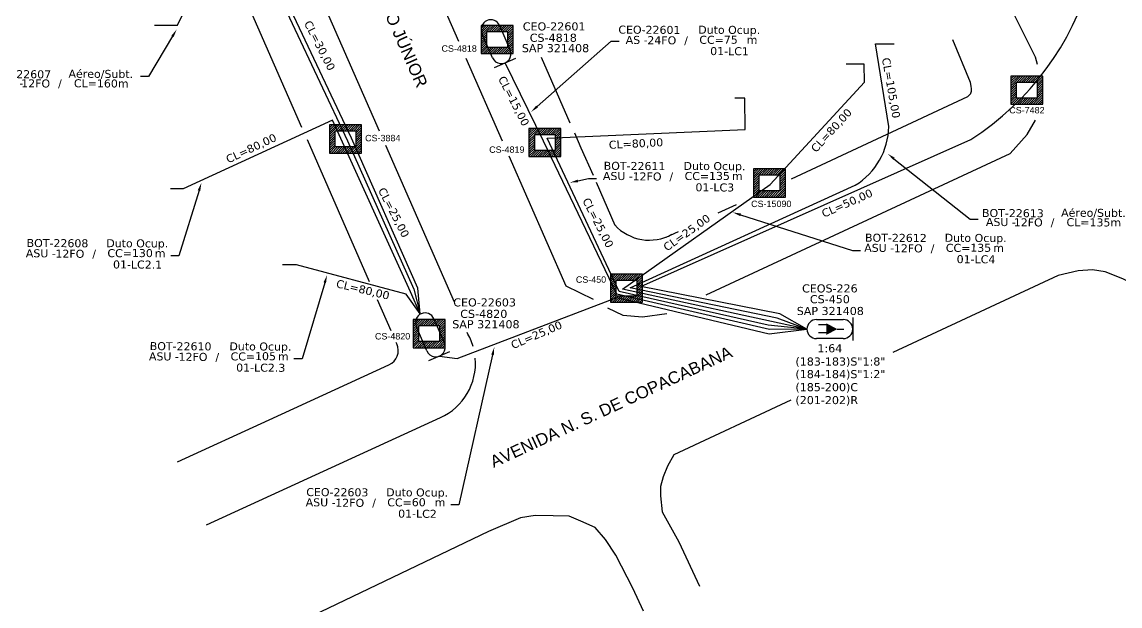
# Model space of a CAD drawing. Extents: x -89 to 749, y 705 to 1299.
# Drawn here: x -7.8 to 95.8, y 805.9 to 861 of the extents above; entities that cross this region are included whole.
import ezdxf
from ezdxf import colors
from ezdxf.entities.mleader import LeaderData, LeaderLine
from ezdxf.enums import TextEntityAlignment as Align
from ezdxf.math import Vec2, Vec3

# ---------------------------------------------------------------- set-up
doc = ezdxf.new("R2010")
doc.units = 0
for name, color, linetype in [('10.1-Caixas Subterrâneas', 5, 'Continuous'), ('20.4-CEOS', 1, 'Continuous'), ('20.5-CEO', 1, 'Continuous'), ('CAP a instalar', 1, 'Continuous'), ('celulas gpon', 7, 'Continuous'), ('label_cabos', 7, 'Continuous'), ('Legenda', 1, 'Continuous'), ('QUADRA', 7, 'Continuous'), ('Segmento de Logradouro Texto', 238, 'Continuous')]:
    doc.layers.add(name, color=color, linetype=linetype)
doc.layers.add('EXTRA', color=50, linetype='Continuous', plot=False)
doc.styles.add('ARIAL', font='arial.ttf')
doc.styles.add('DIGICADE', font='')
doc.styles.add('siredit', font='verdana.ttf')
doc.styles.get("Standard").update_dxf_attribs({"font": 'arial.ttf'})
doc.styles.get('DIGICADE').set_extended_font_data('Arial')
doc.linetypes.add('FENCELINE1', pattern='A,0.25,-0.1,[133,ltypeshp.shx,S=0.1,R=0,X=-0.1,Y=0],-0.1,1', length=1.45)

# ---------------------------------------------------------------- blocks, each defined once
blk = doc.blocks.new('*X74')
at = {"color": 0, "linetype": 'Continuous'}
for p, q in [((-1.25, 0.34099), (-0.49099, 1.1)), ((-1.25, 0.517767), (-0.667767, 1.1)), ((-1.25, 0.694544), (-0.844544, 1.1)), ((-1.25, 0.87132), (-1.02132, 1.1)), ((-1.25, 1.048097), (-1.198097, 1.1)), ((-0.789214, 0.625), (-0.314214, 1.1)), ((-0.612437, 0.625), (-0.137437, 1.1)), ((-0.43566, 0.625), (0.03934, 1.1)), ((-0.258883, 0.625), (0.216117, 1.1)), ((-0.082107, 0.625), (0.392893, 1.1)), ((0.09467, 0.625), (0.56967, 1.1)), ((0.271447, 0.625), (0.746447, 1.1)), ((0.448223, 0.625), (0.923223, 1.1)), ((0.625, 0.625), (1.1, 1.1)), ((0.801777, 0.625), (1.25, 1.073223)), ((0.8035, 0.449947), (1.25, 0.896447)), ((-1.25, 0.164214), (-0.8035, 0.610714)), ((-1.25, -0.012563), (-0.8035, 0.433937)), ((-1.25, -0.18934), (-0.8035, 0.25716)), ((-1.25, -0.366117), (-0.8035, 0.080383)), ((0.8035, 0.27317), (1.25, 0.71967)), ((0.8035, 0.096393), (1.25, 0.542893)), ((0.8035, -0.080383), (1.25, 0.366117)), ((0.8035, -0.25716), (1.25, 0.18934)), ((0.8035, -0.433937), (1.25, 0.012563)), ((-1.25, -0.542893), (-0.8035, -0.096393)), ((-1.25, -0.71967), (-0.8035, -0.27317)), ((-1.25, -0.896447), (-0.8035, -0.449947)), ((-1.25, -1.073223), (-0.801777, -0.625)), ((-1.1, -1.1), (-0.625, -0.625)), ((-0.923223, -1.1), (-0.448223, -0.625)), ((-0.746447, -1.1), (-0.271447, -0.625)), ((-0.56967, -1.1), (-0.09467, -0.625)), ((-0.392893, -1.1), (0.082107, -0.625)), ((-0.216117, -1.1), (0.258883, -0.625)), ((-0.03934, -1.1), (0.43566, -0.625)), ((0.137437, -1.1), (0.612437, -0.625)), ((0.314214, -1.1), (0.789214, -0.625)), ((0.49099, -1.1), (1.25, -0.34099)), ((0.667767, -1.1), (1.25, -0.517767)), ((0.8035, -0.610714), (1.25, -0.164214)), ((0.844544, -1.1), (1.25, -0.694544)), ((1.02132, -1.1), (1.25, -0.87132)), ((1.198097, -1.1), (1.25, -1.048097))]:
    blk.add_line(p, q, dxfattribs=at)
blk = doc.blocks.new('MANHOLE_MQ')
at = {"color": 0, "linetype": 'Continuous'}
for p, q in [((0.00000623, 0.00000569), (-0.00000627, 0.00000569)), ((-0.00000627, 0.00000569), (-0.00000627, -0.00000531)), ((0.00000623, -0.00000531), (0.00000623, 0.00000569)), ((-0.00000404, 0.00000331), (0.00000399, 0.00000331)), ((-0.00000404, -0.00000294), (-0.00000404, 0.00000331)), ((0.00000399, 0.00000331), (0.00000399, -0.00000294)), ((0.00000399, -0.00000294), (-0.00000404, -0.00000294)), ((0.00000399, -0.00000294), (0.00000399, -0.00000294)), ((-0.00000627, -0.00000531), (0.00000623, -0.00000531))]:
    blk.add_line(p, q, dxfattribs=at)
at = {"color": 0, "linetype": 'Continuous', "xscale": 5e-06, "yscale": 5e-06, "zscale": 1e-05}
blk.add_blockref('*X74', (-0.00000002, 0.00000019), dxfattribs=at)
blk = doc.blocks.new('*U75')
at = {"layer": '20.4-CEOS', "color": 7, "style": 'siredit'}
for tag, p in [('FIBRAS_SPLITTER', (0, 0)), ('FIBRAS_TOP_C', (0, -4.13)), ('RESERVA_FINAIS', (0, -5.46))]:
    blk.add_attdef(tag, p, '', height=1.01, dxfattribs=at)
for tag, p, flags in [('ID_ATIVIDADE', (0, -6.77), 3), ('FATOR', (0, -8.09), 1), ('QTDE', (0, -9.4), 1), ('FID', (0, -10.71), 1)]:
    blk.add_attdef(tag, p, '', height=1.01, dxfattribs=dict(at, flags=flags))
blk = doc.blocks.new('*U77')
at = {"layer": '20.4-CEOS', "color": 7, "style": 'siredit'}
blk.add_attdef('FIBRAS_SPLITTER', (0, 0), '', height=1.01, dxfattribs=at)
for tag, p, flags in [('ID_ATIVIDADE', (0, -1.48), 3), ('FATOR', (0, -2.79), 1), ('QTDE', (0, -4.11), 1), ('FID', (0, -5.42), 1)]:
    blk.add_attdef(tag, p, '', height=1.01, dxfattribs=dict(at, flags=flags))
blk = doc.blocks.new('LEGENDA DOS CABOS')
at = {"layer": 'EXTRA', "color": 0, "style": 'siredit'}
for tag, p in [('ID', (4.6, 0.97)), ('XX', (9.03, 0.97))]:
    blk.add_attdef(tag, text='', height=0.48, rotation=359.69, dxfattribs=at).set_placement(p, align=Align.MIDDLE_CENTER)
at = {"layer": 'Legenda', "color": 0, "style": 'siredit'}
for tag, p in [('TIPO_CABO', (1.31, 0)), ('CABO', (4.69, -0.05)), ('/', (6.81, -0.05)), ('METROS', (10.03, -0.05))]:
    blk.add_attdef(tag, text='', height=0.8, rotation=359.69, dxfattribs=at).set_placement(p, align=Align.MIDDLE_CENTER)
blk = doc.blocks.new('Inst CB DT OCUP CFOA-SM-ASU-120-S-12')
at = {"layer": 'label_cabos', "color": 0, "style": 'siredit'}
for tag, flags, p in [('ID_ATIVIDADE', 3, (1.31, 2.67)), ('FATOR', 1, (11.56, 2.55))]:
    blk.add_attdef(tag, text='', height=1, rotation=359.69, dxfattribs=dict(at, flags=flags)).set_placement(p, align=Align.MIDDLE_CENTER)
for tag, p in [('DESTINO_CABO', (3.13, 1.26)), ('TIPO_CABO', (13.11, 1.24)), ('TIPO_CABO', (1.26, 0)), ('CABO', (4.69, -0.05)), ('/', (7.71, -0.05)), ('LANCE', (10.91, 0)), ('UND', (15.96, 0)), ('FID', (13.15, -1.41))]:
    blk.add_attdef(tag, text='', height=1, rotation=359.69, dxfattribs=at).set_placement(p, align=Align.MIDDLE_CENTER)
blk.add_attdef('QTDE', (12.43, -0.47), '', height=1, rotation=359.69, dxfattribs=at)
blk = doc.blocks.new('Inst CB DT OCUP CFOA-SM-AS-80-TS-24')
at = {"layer": 'label_cabos', "color": 0, "style": 'siredit'}
for tag, flags, p in [('ID_ATIVIDADE', 3, (1.31, 2.67)), ('FATOR', 1, (11.56, 2.55))]:
    blk.add_attdef(tag, text='', height=1, rotation=359.69, dxfattribs=dict(at, flags=flags)).set_placement(p, align=Align.MIDDLE_CENTER)
for tag, p in [('DESTINO_CABO', (3.13, 1.26)), ('TIPO_CABO', (13.11, 1.24)), ('TIPO_CABO', (1.76, 0)), ('CABO', (4.69, -0.05)), ('/', (7.71, -0.05)), ('LANCE', (10.91, 0)), ('UND', (15.96, 0)), ('FID', (13.15, -1.41))]:
    blk.add_attdef(tag, text='', height=1, rotation=359.69, dxfattribs=at).set_placement(p, align=Align.MIDDLE_CENTER)
blk.add_attdef('QTDE', (12.43, -0.47), '', height=1, rotation=359.69, dxfattribs=at)

msp = doc.modelspace()

# ---------------------------------------------------------------- linework, layer by layer
at = {"layer": '20.4-CEOS', "color": 7}
for p, q in [((67.16, 832.94), (69.68, 832.94)), ((69.68, 831.14), (67.16, 831.14))]:
    msp.add_line(p, q, dxfattribs=at)
for points in [[(68.12, 832.43), (67.36, 832.43)], [(70.58, 833.12), (70.58, 830.95)], [(68.12, 831.68), (67.36, 831.68)], [(69.12, 832.04), (69.73, 832.04)]]:
    msp.add_lwpolyline(points, dxfattribs=at)
msp.add_lwpolyline([(69.12, 832.04, 0, 1.11, 0), (68.08, 832.04, 1.11, 1.11, 0)], format="xyseb", dxfattribs=at)
for centre, start, end in [((67.16, 832.04), 90, 270), ((69.68, 832.04), 270, 90)]:
    msp.add_arc(centre, 0.9, start, end, dxfattribs=at)
at = {"layer": '20.5-CEO', "color": 5}
for p, q in [((37.25, 860.68), (38.25, 858.35)), ((36.59, 857.64), (35.59, 859.97))]:
    msp.add_line(p, q, dxfattribs=at)
at = {"layer": '20.5-CEO', "color": 7}
for p, q in [((30.39, 829.98), (29.39, 832.31)), ((31.05, 833.02), (32.05, 830.69))]:
    msp.add_line(p, q, dxfattribs=at)
at = {"layer": '20.5-CEO', "color": 5}
msp.add_lwpolyline([(36.77, 856.73), (38.78, 857.59)], dxfattribs=at)
at = {"layer": '20.5-CEO', "color": 7}
msp.add_lwpolyline([(30.57, 829.07), (32.57, 829.93)], dxfattribs=at)
at = {"layer": '20.5-CEO', "color": 5}
for centre, start, end in [((36.42, 860.32), 23.1384, 203.1384), ((37.42, 857.99), 203.1384, 23.1384)]:
    msp.add_arc(centre, 0.903, start, end, dxfattribs=at)
at = {"layer": '20.5-CEO', "color": 7}
for centre, start, end in [((30.22, 832.66), 23.1384, 203.1384), ((31.22, 830.33), 203.1384, 23.1384)]:
    msp.add_arc(centre, 0.903, start, end, dxfattribs=at)
at = {"layer": 'CAP a instalar', "color": 8, "linetype": 'FENCELINE1', "ltscale": 2}
for points in [[(66.26, 832.04), (63.7, 833.47), (50.58, 836.06), (81.72, 849.92, 0.377818), (91.46, 883.96), (88.16, 889.86, 0.106638), (86.05, 892.25, 0.100517), (80.27, 891.71), (54.19, 883.05), (52.56, 883.05)], [(66.26, 832.04), (63.44, 833.07), (49.58, 835.94), (70.82, 845.62, 0.257674), (73.98, 851.14), (72.73, 858.94), (74.49, 858.94)]]:
    msp.add_lwpolyline(points, format="xyb", dxfattribs=at)
at = {"layer": 'CAP a instalar', "color": 7, "linetype": 'FENCELINE1', "ltscale": 2}
msp.add_lwpolyline([(29.75, 833.49), (29.55, 835.9), (23.29, 850.06), (12.63, 872.56), (9.41, 879.38, 0.381434), (4.78, 881.34), (-2.7, 878.79), (-3.9, 878.79)], format="xyb", dxfattribs=at)
at = {"layer": 'CAP a instalar', "color": 8, "linetype": 'FENCELINE1', "ltscale": 2}
msp.add_lwpolyline([(4.67, 860.71), (6.85, 860.71), (12.44, 871.98), (22.9, 849.8), (29.16, 835.81), (29.75, 833.49)], dxfattribs=at)
at = {"layer": 'CAP a instalar', "color": 7, "linetype": 'FENCELINE1', "ltscale": 2}
for points in [[(66.26, 832.04), (62.72, 831.99), (48.31, 835.34), (41.41, 849.76), (37.77, 857.16)], [(66.26, 832.04), (48.85, 835.82), (62.78, 845.69), (71.69, 855.34), (71.66, 857.05), (69.97, 857.05)], [(66.26, 832.04), (62.6, 832.41), (48.54, 835.59), (41.73, 850.06), (60.42, 850.86), (60.41, 853.83), (59.44, 853.84)], [(29.75, 833.49), (28.84, 835.55), (21.47, 851.74), (7.39, 845.27), (6.2, 845.27)], [(29.75, 833.49), (28.42, 835.34), (18.09, 838.1), (16.76, 838.1)], [(31.57, 829.5), (33.26, 829.26), (48.33, 835.02), (62.7, 831.59), (66.26, 832.04)]]:
    msp.add_lwpolyline(points, dxfattribs=at)
at = {"layer": 'QUADRA', "color": 76}
for points in [[(25.99, 876.02), (33.37, 859.19)], [(88.01, 856.99), (87.81, 857.69), (78.6, 876.17)], [(25.91, 850.72), (17.04, 870.94)], [(18.59, 851.06), (11.07, 868.23)], [(64.81, 846.22), (81.45, 853.97), (81.72, 854.27), (81.73, 854.29), (81.77, 854.48), (81.78, 854.73), (81.76, 854.93), (81.73, 855.14), (81.68, 855.31), (80.02, 859.33)], [(34.07, 857.61), (37.49, 849.81)], [(41.18, 857.69), (43.89, 851.51)], [(56.76, 835.27), (85.45, 848.6), (87.05, 850.41), (87.82, 851.74)], [(24.99, 836.5), (19.11, 849.88)], [(44.31, 850.56), (44.93, 849.14)], [(32.99, 834.57), (26.51, 849.35)], [(44.93, 849.14), (46.07, 846.55)], [(38.11, 848.39), (43.5, 836.11), (46.07, 834.87)], [(46.35, 845.9), (48.12, 841.86)], [(57.89, 843.01), (59.62, 843.81)], [(52.96, 840.71), (54.14, 841.26)], [(101.74, 828.2), (98.33, 835.26), (97.36, 836.11), (96.07, 836.77), (94.4, 837.44), (93.2, 837.62), (91.85, 837.55), (89.95, 837.1), (74.37, 829.83)], [(27.02, 831.87), (25.74, 834.8)], [(47.45, 834.04), (48.87, 833.35), (50.74, 833.19), (53.04, 833.5)], [(64.74, 825.34), (53.71, 820.19), (53.1, 819.12), (52.68, 818.11), (52.45, 817.2), (52.43, 816.32), (52.59, 814.8), (54.18, 811.98), (56.11, 807.8)], [(6.85, 819.52), (15.51, 823.49)], [(50.82, 805.43), (49.83, 807.61), (48.23, 810.71), (47.26, 812.2), (46.27, 813.33), (44.93, 813.93), (43.81, 814.39), (42.3, 814.43), (40.62, 814.46), (39.22, 814.22), (36.21, 812.94), (15.07, 802.83)]]:
    msp.add_lwpolyline(points, dxfattribs=at)
for points in [[(34.75, 830.41, 0.063632), (34.18, 831.73)], [(15.51, 823.49), (26.81, 828.66, 0.409456), (27.56, 830.64), (27.5, 830.78)], [(9.58, 813.57), (31.67, 823.69, 0.315636), (34.96, 829.29, 0.315636)]]:
    msp.add_lwpolyline(points, format="xyb", dxfattribs=at)
at = {"layer": 'QUADRA', "color": 8}
msp.add_arc((51.38, 844.84), 4.41, 222.3923, 298.999, dxfattribs=at)

# ---------------------------------------------------------------- block references
at = {"layer": '10.1-Caixas Subterrâneas', "color": 30, "xscale": 241434.3482242595, "yscale": 241434.3482242595, "zscale": 241434.3482242595, "rotation": 180.0000000000627}
for p in [(37.01, 859.4), (87.01, 854.63), (22.71, 850.02), (41.53, 849.69), (62.71, 845.87), (49.22, 835.94), (30.6, 831.66)]:
    msp.add_blockref('MANHOLE_MQ', p, dxfattribs=at)
at = {"layer": '20.4-CEOS', "color": 0, "lineweight": 0}
ref = msp.add_blockref('*U75', (65.17, 828.6), dxfattribs=dict(at, xscale=0.7549839438295156, yscale=0.7549839438295156, zscale=0.7549839438295156))
ref.add_attrib('FIBRAS_SPLITTER', '(183-183)S"1:8"', (65.17, 828.6), dxfattribs={"color": 7, "height": 0.7623, "style": 'siredit'})
ref.add_attrib('FIBRAS_TOP_C', '(185-200)C', (65.17, 826.18), dxfattribs={"color": 7, "height": 0.762, "style": 'siredit'})
ref.add_attrib('RESERVA_FINAIS', '(201-202)R', (65.17, 824.96), dxfattribs={"color": 7, "height": 0.762, "style": 'siredit'})
at = {"layer": '20.4-CEOS', "color": 0, "lineweight": 0, "xscale": 0.7549839438295156, "yscale": 0.7549839438295156, "zscale": 0.7549839438295156}
msp.add_blockref('*U77', (65.17, 827.41), dxfattribs=at).add_auto_attribs({'FIBRAS_SPLITTER': '(184-184)S"1:2"'})
at = {"layer": 'label_cabos', "color": 0, "lineweight": 0}
ref = msp.add_blockref('Inst CB DT OCUP CFOA-SM-AS-80-TS-24', (49.02, 859.33), dxfattribs=dict(at, xscale=0.7549835663377326, yscale=0.7549835663377326, zscale=0.7549835663377326))
ref.add_attrib('DESTINO_CABO', 'CEO-22601', dxfattribs={"color": 0, "height": 0.755, "rotation": 359.69, "style": 'siredit'}).set_placement((51.39, 860.28), align=Align.MIDDLE_CENTER)
ref.add_attrib('CABO', '24FO', dxfattribs={"color": 0, "height": 0.755, "rotation": 359.69, "style": 'siredit'}).set_placement((52.56, 859.29), align=Align.MIDDLE_CENTER)
ref.add_attrib('TIPO_CABO', 'Duto Ocup.', dxfattribs={"color": 0, "height": 0.755, "rotation": 359.69, "style": 'siredit'}).set_placement((58.92, 860.27), align=Align.MIDDLE_CENTER)
ref.add_attrib('/', '/', dxfattribs={"color": 0, "height": 0.755, "rotation": 359.69, "style": 'siredit'}).set_placement((54.85, 859.29), align=Align.MIDDLE_CENTER)
ref.add_attrib('TIPO_CABO', 'AS - ', dxfattribs={"color": 0, "height": 0.755, "rotation": 359.69, "style": 'siredit'}).set_placement((50.35, 859.32), align=Align.MIDDLE_CENTER)
ref.add_attrib('FID', '01-LC1', dxfattribs={"color": 0, "height": 0.755, "rotation": 359.69, "style": 'siredit'}).set_placement((58.95, 858.26), align=Align.MIDDLE_CENTER)
ref.add_attrib('LANCE', 'CC=', dxfattribs={"color": 0, "height": 0.755, "rotation": 359.69, "style": 'siredit'}).set_placement((57.26, 859.33), align=Align.MIDDLE_CENTER)
ref.add_attrib('QTDE', '75', (58.41, 858.97), dxfattribs={"color": 0, "height": 0.755, "rotation": 359.69, "style": 'siredit'})
ref.add_attrib('UND', 'm', dxfattribs={"color": 0, "height": 0.755, "rotation": 359.69, "style": 'siredit'}).set_placement((61.08, 859.33), align=Align.MIDDLE_CENTER)
ref = msp.add_blockref('LEGENDA DOS CABOS', (-11.18, 854.86), dxfattribs=dict(at, xscale=0.7549835663377326, yscale=0.7549835663377326, zscale=0.7549835663377326))
ref.add_attrib('ID', 'BOT-22607', dxfattribs={"color": 0, "height": 0.755, "rotation": 359.69, "style": 'siredit'}).set_placement((-7.98, 856.09), align=Align.MIDDLE_CENTER)
ref.add_attrib('CABO', '12FO', dxfattribs={"color": 0, "height": 0.755, "rotation": 359.69, "style": 'siredit'}).set_placement((-6.53, 855.22), align=Align.MIDDLE_CENTER)
ref.add_attrib('METROS', 'CL=160m', dxfattribs={"color": 0, "height": 0.755, "rotation": 359.69, "style": 'siredit'}).set_placement((-0.34, 855.22), align=Align.MIDDLE_CENTER)
ref.add_attrib('XX', 'Aéreo/Subt.', dxfattribs={"color": 0, "height": 0.755, "rotation": 359.69, "style": 'siredit'}).set_placement((-0.38, 856.12), align=Align.MIDDLE_CENTER)
ref.add_attrib('/', '/', dxfattribs={"color": 0, "height": 0.755, "rotation": 359.69, "style": 'siredit'}).set_placement((-4.24, 855.22), align=Align.MIDDLE_CENTER)
ref.add_attrib('TIPO_CABO', 'ASU -', dxfattribs={"color": 0, "height": 0.755, "rotation": 359.69, "style": 'siredit'}).set_placement((-9.11, 855.25), align=Align.MIDDLE_CENTER)
ref = msp.add_blockref('Inst CB DT OCUP CFOA-SM-ASU-120-S-12', (47.63, 846.48), dxfattribs=dict(at, xscale=0.7549835663377326, yscale=0.7549835663377326, zscale=0.7549835663377326))
ref.add_attrib('DESTINO_CABO', 'BOT-22611', dxfattribs={"color": 0, "height": 0.755, "rotation": 359.69, "style": 'siredit'}).set_placement((49.99, 847.43), align=Align.MIDDLE_CENTER)
ref.add_attrib('CABO', '12FO', dxfattribs={"color": 0, "height": 0.755, "rotation": 359.69, "style": 'siredit'}).set_placement((51.17, 846.44), align=Align.MIDDLE_CENTER)
ref.add_attrib('TIPO_CABO', 'Duto Ocup.', dxfattribs={"color": 0, "height": 0.755, "rotation": 359.69, "style": 'siredit'}).set_placement((57.53, 847.42), align=Align.MIDDLE_CENTER)
ref.add_attrib('/', '/', dxfattribs={"color": 0, "height": 0.755, "rotation": 359.69, "style": 'siredit'}).set_placement((53.45, 846.44), align=Align.MIDDLE_CENTER)
ref.add_attrib('TIPO_CABO', 'ASU - ', dxfattribs={"color": 0, "height": 0.755, "rotation": 359.69, "style": 'siredit'}).set_placement((48.58, 846.48), align=Align.MIDDLE_CENTER)
ref.add_attrib('FID', '01-LC3', dxfattribs={"color": 0, "height": 0.755, "rotation": 359.69, "style": 'siredit'}).set_placement((57.56, 845.41), align=Align.MIDDLE_CENTER)
ref.add_attrib('LANCE', 'CC=', dxfattribs={"color": 0, "height": 0.755, "rotation": 359.69, "style": 'siredit'}).set_placement((55.87, 846.48), align=Align.MIDDLE_CENTER)
ref.add_attrib('QTDE', '135', (57.01, 846.12), dxfattribs={"color": 0, "height": 0.755, "rotation": 359.69, "style": 'siredit'})
ref.add_attrib('UND', 'm', dxfattribs={"color": 0, "height": 0.755, "rotation": 359.69, "style": 'siredit'}).set_placement((59.68, 846.48), align=Align.MIDDLE_CENTER)
ref = msp.add_blockref('LEGENDA DOS CABOS', (82.49, 841.75), dxfattribs=dict(at, xscale=0.7549835663377326, yscale=0.7549835663377326, zscale=0.7549835663377326))
ref.add_attrib('ID', 'BOT-22613', dxfattribs={"color": 0, "height": 0.755, "rotation": 359.69, "style": 'siredit'}).set_placement((85.69, 842.98), align=Align.MIDDLE_CENTER)
ref.add_attrib('CABO', '12FO', dxfattribs={"color": 0, "height": 0.755, "rotation": 359.69, "style": 'siredit'}).set_placement((87.14, 842.11), align=Align.MIDDLE_CENTER)
ref.add_attrib('METROS', 'CL=135m', dxfattribs={"color": 0, "height": 0.755, "rotation": 359.69, "style": 'siredit'}).set_placement((93.33, 842.11), align=Align.MIDDLE_CENTER)
ref.add_attrib('XX', 'Aéreo/Subt.', dxfattribs={"color": 0, "height": 0.755, "rotation": 359.69, "style": 'siredit'}).set_placement((93.29, 843.01), align=Align.MIDDLE_CENTER)
ref.add_attrib('/', '/', dxfattribs={"color": 0, "height": 0.755, "rotation": 359.69, "style": 'siredit'}).set_placement((89.43, 842.11), align=Align.MIDDLE_CENTER)
ref.add_attrib('TIPO_CABO', 'ASU -', dxfattribs={"color": 0, "height": 0.755, "rotation": 359.69, "style": 'siredit'}).set_placement((84.56, 842.14), align=Align.MIDDLE_CENTER)
ref = msp.add_blockref('Inst CB DT OCUP CFOA-SM-ASU-120-S-12', (-6.83, 839.19), dxfattribs=dict(at, xscale=0.7549835663377326, yscale=0.7549835663377326, zscale=0.7549835663377326))
ref.add_attrib('DESTINO_CABO', 'BOT-22608', dxfattribs={"color": 0, "height": 0.755, "rotation": 359.69, "style": 'siredit'}).set_placement((-4.47, 840.15), align=Align.MIDDLE_CENTER)
ref.add_attrib('CABO', '12FO', dxfattribs={"color": 0, "height": 0.755, "rotation": 359.69, "style": 'siredit'}).set_placement((-3.3, 839.15), align=Align.MIDDLE_CENTER)
ref.add_attrib('TIPO_CABO', 'Duto Ocup.', dxfattribs={"color": 0, "height": 0.755, "rotation": 359.69, "style": 'siredit'}).set_placement((3.06, 840.13), align=Align.MIDDLE_CENTER)
ref.add_attrib('/', '/', dxfattribs={"color": 0, "height": 0.755, "rotation": 359.69, "style": 'siredit'}).set_placement((-1.01, 839.15), align=Align.MIDDLE_CENTER)
ref.add_attrib('TIPO_CABO', 'ASU - ', dxfattribs={"color": 0, "height": 0.755, "rotation": 359.69, "style": 'siredit'}).set_placement((-5.88, 839.19), align=Align.MIDDLE_CENTER)
ref.add_attrib('FID', '01-LC2.1', dxfattribs={"color": 0, "height": 0.755, "rotation": 359.69, "style": 'siredit'}).set_placement((3.09, 838.13), align=Align.MIDDLE_CENTER)
ref.add_attrib('LANCE', 'CC=', dxfattribs={"color": 0, "height": 0.755, "rotation": 359.69, "style": 'siredit'}).set_placement((1.4, 839.2), align=Align.MIDDLE_CENTER)
ref.add_attrib('QTDE', '130', (2.55, 838.84), dxfattribs={"color": 0, "height": 0.755, "rotation": 359.69, "style": 'siredit'})
ref.add_attrib('UND', 'm', dxfattribs={"color": 0, "height": 0.755, "rotation": 359.69, "style": 'siredit'}).set_placement((5.22, 839.2), align=Align.MIDDLE_CENTER)
ref = msp.add_blockref('Inst CB DT OCUP CFOA-SM-ASU-120-S-12', (72.28, 839.7), dxfattribs=dict(at, xscale=0.7549835663377326, yscale=0.7549835663377326, zscale=0.7549835663377326))
ref.add_attrib('DESTINO_CABO', 'BOT-22612', dxfattribs={"color": 0, "height": 0.755, "rotation": 359.69, "style": 'siredit'}).set_placement((74.65, 840.65), align=Align.MIDDLE_CENTER)
ref.add_attrib('CABO', '12FO', dxfattribs={"color": 0, "height": 0.755, "rotation": 359.69, "style": 'siredit'}).set_placement((75.82, 839.66), align=Align.MIDDLE_CENTER)
ref.add_attrib('TIPO_CABO', 'Duto Ocup.', dxfattribs={"color": 0, "height": 0.755, "rotation": 359.69, "style": 'siredit'}).set_placement((82.18, 840.64), align=Align.MIDDLE_CENTER)
ref.add_attrib('/', '/', dxfattribs={"color": 0, "height": 0.755, "rotation": 359.69, "style": 'siredit'}).set_placement((78.11, 839.66), align=Align.MIDDLE_CENTER)
ref.add_attrib('TIPO_CABO', 'ASU - ', dxfattribs={"color": 0, "height": 0.755, "rotation": 359.69, "style": 'siredit'}).set_placement((73.24, 839.7), align=Align.MIDDLE_CENTER)
ref.add_attrib('FID', '01-LC4', dxfattribs={"color": 0, "height": 0.755, "rotation": 359.69, "style": 'siredit'}).set_placement((82.21, 838.63), align=Align.MIDDLE_CENTER)
ref.add_attrib('LANCE', 'CC=', dxfattribs={"color": 0, "height": 0.755, "rotation": 359.69, "style": 'siredit'}).set_placement((80.52, 839.7), align=Align.MIDDLE_CENTER)
ref.add_attrib('QTDE', '135', (81.67, 839.34), dxfattribs={"color": 0, "height": 0.755, "rotation": 359.69, "style": 'siredit'})
ref.add_attrib('UND', 'm', dxfattribs={"color": 0, "height": 0.755, "rotation": 359.69, "style": 'siredit'}).set_placement((84.34, 839.7), align=Align.MIDDLE_CENTER)
ref = msp.add_blockref('Inst CB DT OCUP CFOA-SM-ASU-120-S-12', (4.78, 829.46), dxfattribs=dict(at, xscale=0.7549835663377326, yscale=0.7549835663377326, zscale=0.7549835663377326))
ref.add_attrib('DESTINO_CABO', 'BOT-22610', dxfattribs={"color": 0, "height": 0.755, "rotation": 359.69, "style": 'siredit'}).set_placement((7.15, 830.42), align=Align.MIDDLE_CENTER)
ref.add_attrib('CABO', '12FO', dxfattribs={"color": 0, "height": 0.755, "rotation": 359.69, "style": 'siredit'}).set_placement((8.32, 829.42), align=Align.MIDDLE_CENTER)
ref.add_attrib('TIPO_CABO', 'Duto Ocup.', dxfattribs={"color": 0, "height": 0.755, "rotation": 359.69, "style": 'siredit'}).set_placement((14.68, 830.4), align=Align.MIDDLE_CENTER)
ref.add_attrib('/', '/', dxfattribs={"color": 0, "height": 0.755, "rotation": 359.69, "style": 'siredit'}).set_placement((10.61, 829.42), align=Align.MIDDLE_CENTER)
ref.add_attrib('TIPO_CABO', 'ASU - ', dxfattribs={"color": 0, "height": 0.755, "rotation": 359.69, "style": 'siredit'}).set_placement((5.74, 829.46), align=Align.MIDDLE_CENTER)
ref.add_attrib('FID', '01-LC2.3', dxfattribs={"color": 0, "height": 0.755, "rotation": 359.69, "style": 'siredit'}).set_placement((14.71, 828.4), align=Align.MIDDLE_CENTER)
ref.add_attrib('LANCE', 'CC=', dxfattribs={"color": 0, "height": 0.755, "rotation": 359.69, "style": 'siredit'}).set_placement((13.02, 829.46), align=Align.MIDDLE_CENTER)
ref.add_attrib('QTDE', '105', (14.17, 829.11), dxfattribs={"color": 0, "height": 0.755, "rotation": 359.69, "style": 'siredit'})
ref.add_attrib('UND', 'm', dxfattribs={"color": 0, "height": 0.755, "rotation": 359.69, "style": 'siredit'}).set_placement((16.84, 829.46), align=Align.MIDDLE_CENTER)
ref = msp.add_blockref('Inst CB DT OCUP CFOA-SM-ASU-120-S-12', (19.58, 815.69), dxfattribs=dict(at, xscale=0.7549835663377326, yscale=0.7549835663377326, zscale=0.7549835663377326))
ref.add_attrib('DESTINO_CABO', 'CEO-22603', dxfattribs={"color": 0, "height": 0.755, "rotation": 359.69, "style": 'siredit'}).set_placement((21.94, 816.65), align=Align.MIDDLE_CENTER)
ref.add_attrib('CABO', '12FO', dxfattribs={"color": 0, "height": 0.755, "rotation": 359.69, "style": 'siredit'}).set_placement((23.11, 815.65), align=Align.MIDDLE_CENTER)
ref.add_attrib('TIPO_CABO', 'Duto Ocup.', dxfattribs={"color": 0, "height": 0.755, "rotation": 359.69, "style": 'siredit'}).set_placement((29.47, 816.63), align=Align.MIDDLE_CENTER)
ref.add_attrib('/', '/', dxfattribs={"color": 0, "height": 0.755, "rotation": 359.69, "style": 'siredit'}).set_placement((25.4, 815.65), align=Align.MIDDLE_CENTER)
ref.add_attrib('TIPO_CABO', 'ASU - ', dxfattribs={"color": 0, "height": 0.755, "rotation": 359.69, "style": 'siredit'}).set_placement((20.53, 815.69), align=Align.MIDDLE_CENTER)
ref.add_attrib('FID', '01-LC2', dxfattribs={"color": 0, "height": 0.755, "rotation": 359.69, "style": 'siredit'}).set_placement((29.5, 814.62), align=Align.MIDDLE_CENTER)
ref.add_attrib('LANCE', 'CC=', dxfattribs={"color": 0, "height": 0.755, "rotation": 359.69, "style": 'siredit'}).set_placement((27.81, 815.69), align=Align.MIDDLE_CENTER)
ref.add_attrib('QTDE', '60', (28.96, 815.33), dxfattribs={"color": 0, "height": 0.755, "rotation": 359.69, "style": 'siredit'})
ref.add_attrib('UND', 'm', dxfattribs={"color": 0, "height": 0.755, "rotation": 359.69, "style": 'siredit'}).set_placement((31.63, 815.69), align=Align.MIDDLE_CENTER)

# ---------------------------------------------------------------- texts
at = {"layer": '10.1-Caixas Subterrâneas', "color": 30, "style": 'ARIAL'}
for s, p in [('CS-4818', (31.77, 858.21)), ('CS-7482', (85.35, 852.39)), ('CS-3884', (24.56, 849.76)), ('CS-4819', (36.27, 848.67)), ('CS-15090', (60.99, 843.55)), ('CS-450', (44.45, 836.41)), ('CS-4820', (25.49, 831.06))]:
    msp.add_text(s, height=0.604, dxfattribs=at).set_placement(p)
at = {"layer": '20.4-CEOS', "color": 5, "style": 'siredit'}
msp.add_text('CEO-22601', height=0.762, dxfattribs=at).set_placement((42.4, 860.98), align=Align.TOP_CENTER)
at = {"layer": '20.4-CEOS', "color": 7, "style": 'siredit'}
for s, p in [('CEOS-226', (68.42, 836.26)), ('CS-450', (68.42, 835.24)), ('CEO-22603', (35.84, 834.94)), ('SAP 321408', (68.46, 834.13)), ('1:64', (68.42, 830.61))]:
    msp.add_text(s, height=0.762, dxfattribs=at).set_placement(p, align=Align.TOP_CENTER)
at = {"layer": '20.5-CEO', "color": 5, "style": 'siredit'}
for s, p in [('CS-4818', (42.32, 859.91)), ('SAP 321408', (42.53, 858.93))]:
    msp.add_text(s, height=0.765, dxfattribs=at).set_placement(p, align=Align.TOP_CENTER)
at = {"layer": '20.5-CEO', "color": 7, "style": 'siredit'}
for s, p in [('CS-4820', (35.76, 833.86)), ('SAP 321408', (35.96, 832.88))]:
    msp.add_text(s, height=0.765, dxfattribs=at).set_placement(p, align=Align.TOP_CENTER)
at = {"layer": 'celulas gpon', "style": 'siredit'}
for s, rotation, p in [('CL=30,00', 297.1643, (18.77, 860.9)), ('CL=105,00', 280.0231, (73.33, 857.58)), ('CL=15,00', 297.1643, (37.09, 855.67)), ('CL=80,00', 47.6644, (67.11, 848.64)), ('CL=80,00', 25.2872, (11.65, 847.66)), ('CL=80,00', 2.9416, (47.58, 849.04)), ('CL=25,00', 297.1643, (25.76, 845.15)), ('CL=50,00', 23.8393, (67.85, 842.54)), ('CL=25,00', 297.1643, (45.04, 844.18)), ('CL=25,00', 35.437, (53.04, 839.35)), ('CL=80,00', 346.5231, (21.77, 836)), ('CL=25,00', 23.1562, (38.52, 830.14))]:
    msp.add_text(s, height=0.755, rotation=rotation, dxfattribs=at).set_placement(p)
at = {"layer": 'Segmento de Logradouro Texto', "color": 5, "linetype": 'Continuous', "style": 'DIGICADE'}
for s, rotation, p in [('AVENIDA PRADO JÚNIOR', 293.6671, (21.71, 872.41)), ('AVENIDA N. S. DE COPACABANA', 24.9421, (36.69, 818.93))]:
    msp.add_text(s, height=1.1325, rotation=rotation, dxfattribs=at).set_placement(p)

# ---------------------------------------------------------------- leaders
at = {"layer": 'label_cabos', "color": 0, "lineweight": 0}
ml = msp.add_multileader_mtext('Standard', dxfattribs=at)
ml.set_content('')
ml.set_leader_properties()
ml.build(insert=Vec2(0, 0))
ml.multileader.update_dxf_attribs({"text_right_attachment_type": 6, "dogleg_length": 0.755, "arrow_head_size": 0.755})
ctx = ml.context
ctx.base_point, ctx.char_height, ctx.arrow_head_size, ctx.landing_gap_size, ctx.plane_origin = Vec3(3.34, 855.89), 0.0136, 0.755, 0.00679, Vec3(15.61, 864.9)
ctx.right_attachment, ctx.text_align_type = 6, 2
notes = []
notes.append((ctx, [(0, (1, 1, 0), (4.11, 855.88), (-1, 0), 0.755, [(0, [(6.78, 860.31)], 0, [])])]))
ctx.mtext.insert, ctx.mtext.alignment, ctx.mtext.flow_direction = Vec3(3.35, 855.9), 3, 5
ml = msp.add_multileader_mtext('Standard', dxfattribs=at)
ml.set_content('')
ml.set_leader_properties()
ml.build(insert=Vec2(0, 0))
ml.multileader.update_dxf_attribs({"text_right_attachment_type": 6, "dogleg_length": 0.755, "arrow_head_size": 0.755})
ctx = ml.context
ctx.base_point, ctx.char_height, ctx.arrow_head_size, ctx.landing_gap_size, ctx.plane_origin = Vec3(48.53, 859.2), 0.0136, 0.755, 0.00679, Vec3(39.99, 865.37)
ctx.right_attachment = 6
notes.append((ctx, [(0, (1, 1, 0), (47.77, 859.2), (1, 0), 0.755, [(0, [(40.22, 852.53)], 0, [])])]))
ctx.mtext.insert, ctx.mtext.flow_direction = Vec3(48.53, 859.21), 5
ml = msp.add_multileader_mtext('Standard', dxfattribs=at)
ml.set_content('')
ml.set_leader_properties()
ml.build(insert=Vec2(0, 0))
ml.multileader.update_dxf_attribs({"text_right_attachment_type": 6, "dogleg_length": 0.755, "arrow_head_size": 0.755})
ctx = ml.context
ctx.base_point, ctx.char_height, ctx.arrow_head_size, ctx.landing_gap_size, ctx.plane_origin = Vec3(82.42, 842.41), 0.0136, 0.755, 0.00679, Vec3(73.88, 848.58)
ctx.right_attachment = 6
notes.append((ctx, [(0, (1, 1, 0), (81.67, 842.41), (1, 0), 0.755, [(0, [(73.88, 848.58)], 0, [])])]))
ctx.mtext.insert, ctx.mtext.flow_direction = Vec3(82.43, 842.41), 5
ml = msp.add_multileader_mtext('Standard', dxfattribs=at)
ml.set_content('')
ml.set_leader_properties()
ml.build(insert=Vec2(0, 0))
ml.multileader.update_dxf_attribs({"text_right_attachment_type": 6, "dogleg_length": 0.755, "arrow_head_size": 0.755})
ctx = ml.context
ctx.base_point, ctx.char_height, ctx.arrow_head_size, ctx.landing_gap_size, ctx.plane_origin = Vec3(6.22, 838.96), 0.0136, 0.755, 0.00679, Vec3(14.78, 845.12)
ctx.right_attachment, ctx.text_align_type = 6, 2
notes.append((ctx, [(0, (1, 1, 0), (6.99, 838.95), (-1, 0), 0.755, [(0, [(9.11, 845.83)], 0, [])])]))
ctx.mtext.insert, ctx.mtext.alignment, ctx.mtext.flow_direction = Vec3(6.23, 838.97), 3, 5
ml = msp.add_multileader_mtext('Standard', dxfattribs=at)
ml.set_content('')
ml.set_leader_properties()
ml.build(insert=Vec2(0, 0))
ml.multileader.update_dxf_attribs({"text_right_attachment_type": 6, "dogleg_length": 0.755, "arrow_head_size": 0.755})
ctx = ml.context
ctx.base_point, ctx.char_height, ctx.arrow_head_size, ctx.landing_gap_size, ctx.plane_origin = Vec3(46.4, 846.24), 0.0136, 0.755, 0.00679, Vec3(37.85, 852.41)
ctx.right_attachment = 6
notes.append((ctx, [(0, (1, 1, 0), (45.64, 846.24), (1, 0), 0.755, [(0, [(43.9, 845.86)], 0, [])])]))
ctx.mtext.insert, ctx.mtext.flow_direction = Vec3(46.4, 846.25), 5
ml = msp.add_multileader_mtext('Standard', dxfattribs=at)
ml.set_content('')
ml.set_leader_properties()
ml.build(insert=Vec2(0, 0))
ml.multileader.update_dxf_attribs({"text_right_attachment_type": 6, "dogleg_length": 0.755, "arrow_head_size": 0.755})
ctx = ml.context
ctx.base_point, ctx.char_height, ctx.arrow_head_size, ctx.landing_gap_size, ctx.plane_origin = Vec3(71.31, 839.46), 0.0136, 0.755, 0.00679, Vec3(62.77, 845.63)
ctx.right_attachment = 6
notes.append((ctx, [(0, (1, 1, 0), (70.56, 839.46), (1, 0), 0.755, [(0, [(59.27, 843.05)], 0, [])])]))
ctx.mtext.insert, ctx.mtext.flow_direction = Vec3(71.32, 839.47), 5
ml = msp.add_multileader_mtext('Standard', dxfattribs=at)
ml.set_content('')
ml.set_leader_properties()
ml.build(insert=Vec2(0, 0))
ml.multileader.update_dxf_attribs({"text_right_attachment_type": 6, "dogleg_length": 0.755, "arrow_head_size": 0.755})
ctx = ml.context
ctx.base_point, ctx.char_height, ctx.arrow_head_size, ctx.landing_gap_size, ctx.plane_origin = Vec3(17.84, 829.23), 0.0136, 0.755, 0.00679, Vec3(26.39, 836.9)
ctx.right_attachment, ctx.text_align_type = 6, 2
notes.append((ctx, [(0, (1, 1, 0), (18.61, 829.22), (-1, 0), 0.755, [(0, [(20.97, 837.14)], 0, [])])]))
ctx.mtext.insert, ctx.mtext.alignment, ctx.mtext.flow_direction = Vec3(17.84, 829.24), 3, 5
ml = msp.add_multileader_mtext('Standard', dxfattribs=at)
ml.set_content('')
ml.set_leader_properties()
ml.build(insert=Vec2(0, 0))
ml.multileader.update_dxf_attribs({"text_right_attachment_type": 6, "dogleg_length": 0.755, "arrow_head_size": 0.755})
ctx = ml.context
ctx.base_point, ctx.char_height, ctx.arrow_head_size, ctx.landing_gap_size, ctx.plane_origin = Vec3(32.63, 815.46), 0.0136, 0.755, 0.00679, Vec3(32.55, 830.19)
ctx.right_attachment, ctx.text_align_type = 6, 2
notes.append((ctx, [(0, (1, 1, 0), (33.4, 815.45), (-1, 0), 0.755, [(0, [(36.75, 830.34)], 0, [])])]))
ctx.mtext.insert, ctx.mtext.alignment, ctx.mtext.flow_direction = Vec3(32.64, 815.47), 3, 5
for ctx, leaders in notes:
    for number, flags, end, landing, length, lines in leaders:
        leader = LeaderData()
        leader.index, (leader.has_last_leader_line, leader.has_dogleg_vector, leader.attachment_direction) = number, flags
        leader.last_leader_point, leader.dogleg_vector, leader.dogleg_length = Vec3(end), Vec3(landing), length
        for number, points, colour, breaks in lines:
            line = LeaderLine()
            line.index, line.vertices, line.color, line.breaks = number, Vec3.list(points), colors.encode_raw_color(colour), breaks
            leader.lines.append(line)
        ctx.leaders.append(leader)

doc.saveas('drawing.dxf')
